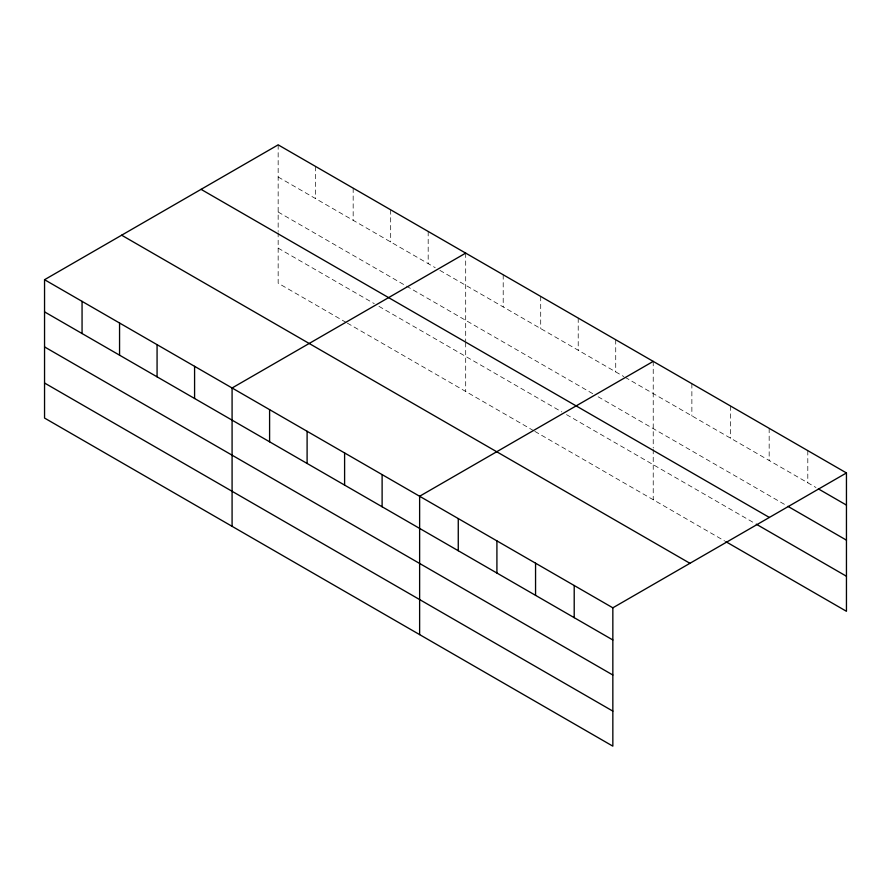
<?xml version="1.0" encoding="UTF-8"?>
<svg xmlns="http://www.w3.org/2000/svg" width="891" height="891" viewBox="0 0 891 891"><rect width="100%" height="100%" fill="white"/><g stroke="black" fill="none" stroke-linecap="round" stroke-linejoin="round"><path stroke-width="0.67" stroke-dasharray="4.46 3.34" d="M278.159 176.997L435.22 267.679M439.909 270.385L623.923 376.626M625.103 377.305L816 487.522M278.159 212.036L593.451 394.078M598.139 396.785L786.731 505.665M278.159 248.144L374.265 303.631M378.953 306.337L561.809 411.909M566.498 414.616L755.111 523.507M346.142 322.431L278.159 283.182L278.159 232.874M347.312 323.11L533.676 430.709M534.845 431.389L724.661 540.971M807.803 450.634L807.803 482.788M769.167 428.315L769.167 460.48M730.52 406.006L730.52 438.172M691.873 383.698L691.873 415.852M653.226 361.39L653.226 448.028M653.226 449.42L653.226 499.728M615.726 339.727L615.726 371.892M578.214 318.076L578.214 350.241M540.703 296.425L540.703 328.579M503.203 274.773L503.203 306.927M465.692 253.111L465.692 341.142M465.692 342.534L465.692 391.461M428.181 231.46L428.181 263.613M390.681 209.808L390.681 241.962M353.17 188.146L353.17 220.311M315.659 166.494L315.659 198.66M278.159 144.843L278.159 231.482"/><path stroke-width="1.34" d="M44.55 279.707L612.841 607.818L612.841 746.157L44.55 418.057L44.55 279.707L278.159 144.843L846.45 472.943L846.45 611.293L725.831 541.65M465.692 253.111L232.083 387.986L232.083 526.336M653.226 361.39L419.628 496.254L419.628 634.604M612.841 607.818L846.45 472.943M818.35 488.869L846.45 505.097M787.9 506.333L846.45 540.146M201.065 189.349L769.356 517.448M756.281 524.186L846.45 576.243M121.644 235.202L689.935 563.301M44.55 311.872L612.841 639.972M44.55 346.911L612.841 675.01M44.55 383.019L612.841 711.118M574.205 585.498L574.205 617.663M535.558 563.19L535.558 595.355M496.911 540.882L496.911 573.036M458.264 518.573L458.264 550.727M382.116 474.602L382.116 506.767M344.605 452.951L344.605 485.105M307.105 431.3L307.105 463.454M269.594 409.637L269.594 441.802M194.583 366.335L194.583 398.489M157.072 344.672L157.072 376.837M119.561 323.021L119.561 355.175M82.061 301.37L82.061 333.524"/></g></svg>
